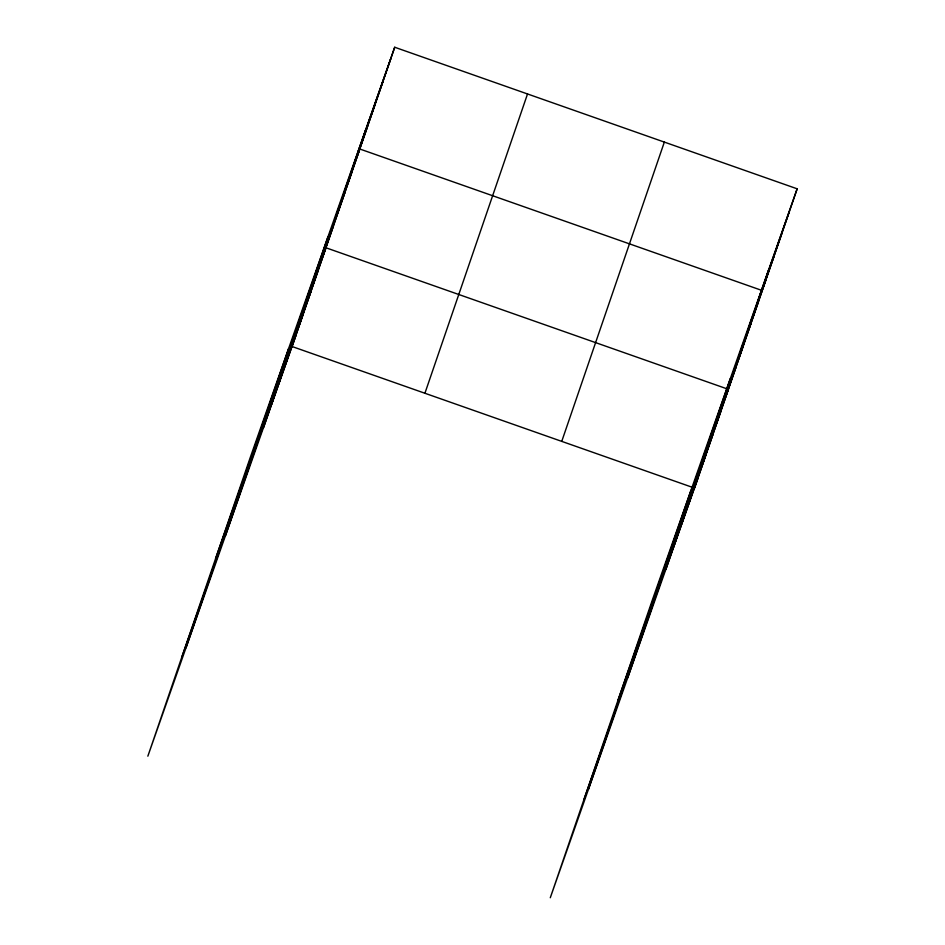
<?xml version="1.0" encoding="UTF-8"?>
<svg xmlns="http://www.w3.org/2000/svg" width="945" height="945" viewBox="0 0 945 945"><rect width="100%" height="100%" fill="white"/><g stroke="black" fill="none" stroke-linecap="round" stroke-linejoin="round"><path stroke-width="1.42" d="M186 647.868L288.603 348.575M225.3 536.252L327.903 236.971M263.442 427.931L366.058 128.638M394.715 47.25L292.111 346.543L694.551 488.092L797.155 188.811L394.715 47.25L250.449 456.907L147.845 756.189L295.868 335.569M424.919 393.25L527.523 93.968M561.743 441.386L664.347 142.093M588.44 789.418L691.043 490.136M627.74 677.813L730.343 378.52M665.882 569.481L768.486 270.199M358.297 151.247L390.84 58.555M350.548 173.868L383.079 81.175M342.799 196.477L375.33 103.785M335.038 219.086L367.581 126.394M215.566 558.66L359.832 149.015L762.272 290.564M319.882 263.324L352.308 170.962M308.59 296.246L344.783 192.91M301.065 318.193L333.49 225.831M181.712 657.425L325.966 247.779L728.406 389.328L584.14 798.986M286.016 362.089L318.441 269.727M278.491 384.036L310.917 291.674M270.967 405.984L303.392 313.622M797.155 188.811L652.889 598.457L550.285 897.75L698.308 477.119M756.862 304.113L789.406 211.42M749.113 326.722L781.645 234.029M741.352 349.343L773.896 256.65M618.006 700.221L766.147 279.259M726.079 393.9L758.504 301.538M718.554 415.847L750.98 323.485M711.03 437.795L743.455 345.433M703.505 459.742L735.931 367.381M688.456 503.638L720.881 411.276M680.932 525.585L713.357 433.223M673.407 547.533L705.832 455.171"/></g></svg>
